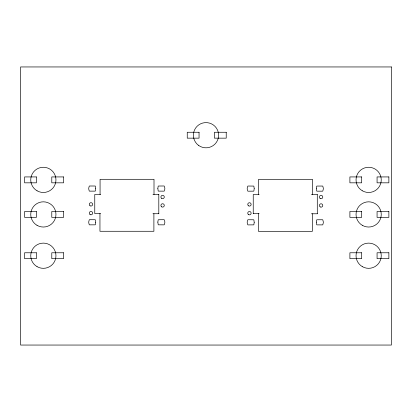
<?xml version="1.0" encoding="UTF-8"?>
<svg xmlns="http://www.w3.org/2000/svg" width="412" height="412" viewBox="0 0 412 412"><rect width="100%" height="100%" fill="white"/><g stroke="black" fill="none" stroke-linecap="round" stroke-linejoin="round"><path stroke-width="0.62" d="M253.241 213.622L253.246 194.516L259.143 194.516M100.662 194.469L94.76 194.469L94.76 213.581L100.636 213.581M152.97 194.521L158.867 194.521M311.451 194.562L317.353 194.562M253.22 213.622L259.117 213.622M152.97 213.725L158.867 213.725M311.451 213.771L317.353 213.771M317.292 194.516L317.292 213.771M312.487 194.516L312.487 179.344L258.556 179.344L258.556 194.516M312.373 213.771L312.373 231.323L258.437 231.323L258.437 213.622M158.805 194.469L158.805 213.725M154.006 194.469L154.006 179.302L100.07 179.302L100.07 194.469M153.892 213.73L153.892 231.276L99.956 231.276L99.956 213.581M95.728 188.572L95.378 190.936A0.798 0.798 0 0 1 95.157 191.117L89.512 191.147A0.937 0.937 0 0 1 89.234 190.926L88.75 189.082A9.394 9.394 0 0 1 88.75 188.063L89.234 186.219A0.937 0.937 0 0 1 89.512 185.992L95.157 186.023A0.798 0.798 0 0 1 95.378 186.209L95.728 188.572M95.728 222.279L95.378 224.643A0.798 0.798 0 0 1 95.157 224.828L89.512 224.854A0.937 0.937 0 0 1 89.234 224.633L88.75 222.789A9.394 9.394 0 0 1 88.75 221.769L89.234 219.926A0.937 0.937 0 0 1 89.512 219.704L95.157 219.735A0.798 0.798 0 0 1 95.378 219.915L95.728 222.279M157.837 222.109L158.193 224.643A0.798 0.798 0 0 0 158.409 224.828L164.058 224.854A0.937 0.937 0 0 0 164.337 224.633L164.821 222.789A9.394 9.394 0 0 0 164.821 221.769L164.337 219.926A0.937 0.937 0 0 0 164.058 219.704L158.409 219.735A0.798 0.798 0 0 0 158.193 219.915L157.837 222.109M157.837 188.402L158.193 190.936A0.798 0.798 0 0 0 158.409 191.117L164.058 191.147A0.937 0.937 0 0 0 164.337 190.926L164.821 189.082A9.394 9.394 0 0 0 164.821 188.063L164.337 186.219A0.937 0.937 0 0 0 164.058 185.992L158.409 186.023A0.798 0.798 0 0 0 158.193 186.209L157.837 188.402M254.214 222.326L253.859 224.684A0.798 0.798 0 0 1 253.643 224.87L247.993 224.9A0.937 0.937 0 0 1 247.715 224.679L247.231 222.835A9.394 9.394 0 0 1 247.231 221.816L247.715 219.972A0.937 0.937 0 0 1 247.993 219.745L253.643 219.776A0.798 0.798 0 0 1 253.859 219.962L254.214 222.326M254.214 188.614L253.859 190.977A0.798 0.798 0 0 1 253.643 191.163L247.993 191.189A0.937 0.937 0 0 1 247.715 190.967L247.231 189.123A9.394 9.394 0 0 1 247.231 188.104L247.715 186.26A0.937 0.937 0 0 1 247.993 186.039L253.643 186.07A0.798 0.798 0 0 1 253.859 186.25L254.214 188.614M316.323 188.444L316.673 190.977A0.798 0.798 0 0 0 316.89 191.163L322.539 191.189A0.937 0.937 0 0 0 322.817 190.967L323.302 189.123A9.394 9.394 0 0 0 323.302 188.104L322.817 186.26A0.937 0.937 0 0 0 322.539 186.039L316.89 186.07A0.798 0.798 0 0 0 316.673 186.25L316.323 188.444M316.323 222.15L316.673 224.684A0.798 0.798 0 0 0 316.89 224.87L322.539 224.9A0.937 0.937 0 0 0 322.817 224.679L323.302 222.835A9.394 9.394 0 0 0 323.302 221.816L322.817 219.972A0.937 0.937 0 0 0 322.539 219.745L316.89 219.776A0.798 0.798 0 0 0 316.673 219.962L316.323 222.15M391.4 66.95L20.6 66.95L20.6 345.05L391.4 345.05L391.4 66.95M199.048 132.262L187.249 132.262L187.249 138.159L199.048 138.159L199.048 132.262M226.224 132.262L214.425 132.262L214.425 138.159L226.224 138.159L226.224 132.262M36.4 176.928L24.602 176.928L24.602 182.825L36.4 182.825L36.4 176.928M63.577 176.928L51.783 176.928L51.783 182.825L63.577 182.825L63.577 176.928M361.695 176.928L349.896 176.928L349.896 182.825L361.695 182.825L361.695 176.928M388.871 176.928L377.073 176.928L377.073 182.825L388.871 182.825L388.871 176.928M36.4 211.48L24.602 211.48L24.602 217.376L36.4 217.376L36.4 211.48M63.577 211.48L51.783 211.48L51.783 217.376L63.577 217.376L63.577 211.48M361.695 211.48L349.896 211.48L349.896 217.376L361.695 217.376L361.695 211.48M388.871 211.48L377.073 211.48L377.073 217.376L388.871 217.376L388.871 211.48M36.4 252.772L24.602 252.772L24.602 258.669L36.4 258.669L36.4 252.772M63.577 252.772L51.783 252.772L51.783 258.669L63.577 258.669L63.577 252.772M361.695 252.772L349.896 252.772L349.896 258.669L361.695 258.669L361.695 252.772M388.871 252.772L377.073 252.772L377.073 258.669L388.871 258.669L388.871 252.772M161.71 206.855A1.684 1.684 0 0 0 164.285 205.48A1.684 1.684 0 0 0 161.803 203.94A1.684 1.684 0 0 0 161.71 206.855M161.653 198.393A1.684 1.684 0 0 0 164.28 197.116A1.684 1.684 0 0 0 161.865 195.484A1.684 1.684 0 0 0 161.653 198.393M90.125 214.595A1.684 1.684 0 0 0 92.654 213.138A1.684 1.684 0 0 0 90.125 211.675A1.684 1.684 0 0 0 90.125 214.595M90.079 205.804A1.684 1.684 0 0 0 92.654 204.424A1.684 1.684 0 0 0 90.171 202.884A1.684 1.684 0 0 0 90.079 205.804M248.56 205.845A1.684 1.684 0 0 0 251.135 204.47A1.684 1.684 0 0 0 248.657 202.931A1.684 1.684 0 0 0 248.56 205.845M248.606 214.642A1.684 1.684 0 0 0 251.135 213.179A1.684 1.684 0 0 0 248.606 211.722A1.684 1.684 0 0 0 248.606 214.642M320.139 198.44A1.684 1.684 0 0 0 322.766 197.163A1.684 1.684 0 0 0 320.345 195.525A1.684 1.684 0 0 0 320.139 198.44M320.191 206.901A1.684 1.684 0 0 0 322.766 205.521A1.684 1.684 0 0 0 320.289 203.981A1.684 1.684 0 0 0 320.191 206.901M37.049 266.641A12.607 12.607 0 0 0 55.96 255.723A12.607 12.607 0 0 0 37.049 244.805A12.607 12.607 0 0 0 37.049 266.641M37.049 225.343A12.607 12.607 0 0 0 55.96 214.425A12.607 12.607 0 0 0 37.049 203.507A12.607 12.607 0 0 0 37.049 225.343M37.049 190.792A12.607 12.607 0 0 0 55.96 179.874A12.607 12.607 0 0 0 37.049 168.956A12.607 12.607 0 0 0 37.049 190.792M362.344 266.641A12.607 12.607 0 0 0 381.255 255.723A12.607 12.607 0 0 0 362.344 244.805A12.607 12.607 0 0 0 362.344 266.641M362.344 225.343A12.607 12.607 0 0 0 381.255 214.425A12.607 12.607 0 0 0 362.344 203.507A12.607 12.607 0 0 0 362.344 225.343M362.344 190.792A12.607 12.607 0 0 0 381.255 179.874A12.607 12.607 0 0 0 362.344 168.956A12.607 12.607 0 0 0 362.344 190.792M198.738 145.518A12.607 12.607 0 0 0 218.556 136.346A12.607 12.607 0 0 0 200.701 123.77A12.607 12.607 0 0 0 198.738 145.518"/></g></svg>
